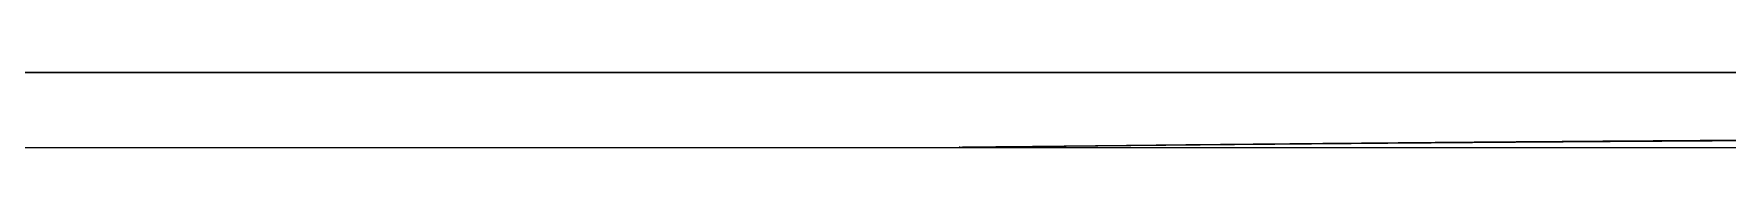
# Model space of a CAD drawing. Header units: millimetres. Extents: x 89860 to 502050, y -351975 to 882300.
# Drawn here: x 362976.829 to 362977.955, y -276699.019 to -276698.969 of the extents above; entities that cross this region are included whole.
import ezdxf

# ---------------------------------------------------------------- set-up
doc = ezdxf.new("R2010")
doc.units = ezdxf.units.MM
doc.header["$LTSCALE"] = 150
doc.layers.add('-----20 General Symbol', color=3, linetype='Continuous')
doc.layers.add('-----29 Cable Schedule', color=1, linetype='Continuous')

# ---------------------------------------------------------------- blocks, each defined once
blk = doc.blocks.new('A$C93139d4c')
at = {"layer": '-----20 General Symbol'}
blk.add_line((-31224.4641, -18798.0376), (-30930.2374, -18798.0376), dxfattribs=at)
for points, knots in [([(-30946.5969, -18797.9381), (-30945.8466, -18797.9381), (-30945.0962, -18797.9381), (-30943.5956, -18797.9381), (-30942.8453, -18797.9381), (-30940.5943, -18797.9381), (-30939.0936, -18797.9381), (-30937.593, -18797.9381)], [0, 0, 0, 0, 0.25, 0.25, 0.5, 0.5, 1, 1, 1, 1]), ([(-30937.593, -18797.9381), (-30938.3433, -18797.9381), (-30939.0936, -18797.9381), (-30940.5943, -18797.9381), (-30941.3446, -18797.9381), (-30943.5956, -18797.9381), (-30945.0962, -18797.9381), (-30946.5969, -18797.9381)], [0, 0, 0, 0, 0.25, 0.25, 0.5, 0.5, 1, 1, 1, 1]), ([(-30945.1112, -18798.0375), (-30945.1112, -18798.0375), (-30945.1111, -18798.0375), (-30945.1109, -18798.0375), (-30945.1109, -18798.0375), (-30945.1107, -18798.0375), (-30945.1106, -18798.0375), (-30945.1105, -18798.0375)], [0, 0, 0, 0, 0.25, 0.25, 0.625, 0.625, 1, 1, 1, 1]), ([(-30945.1105, -18798.0376), (-30945.1106, -18798.0376), (-30945.1107, -18798.0376), (-30945.1109, -18798.0376), (-30945.111, -18798.0376), (-30945.1111, -18798.0376), (-30945.1112, -18798.0376), (-30945.1112, -18798.0376)], [0, 0, 0, 0, 0.5, 0.5, 0.75, 0.75, 1, 1, 1, 1]), ([(-30945.1105, -18798.0375), (-30945.1104, -18798.0375), (-30945.1103, -18798.0375), (-30945.1101, -18798.0375), (-30945.1099, -18798.0375), (-30945.1096, -18798.0375), (-30945.1095, -18798.0375), (-30945.1094, -18798.0375)], [0, 0, 0, 0, 0.25, 0.25, 0.625, 0.625, 1, 1, 1, 1]), ([(-30945.1094, -18798.0376), (-30945.1095, -18798.0376), (-30945.1097, -18798.0376), (-30945.11, -18798.0376), (-30945.1101, -18798.0376), (-30945.1103, -18798.0376), (-30945.1104, -18798.0376), (-30945.1105, -18798.0376)], [0, 0, 0, 0, 0.5, 0.5, 0.75, 0.75, 1, 1, 1, 1]), ([(-30945.1094, -18798.0375), (-30945.1092, -18798.0375), (-30945.1091, -18798.0375), (-30945.1088, -18798.0375), (-30945.1086, -18798.0375), (-30945.1082, -18798.0375), (-30945.1081, -18798.0375), (-30945.1079, -18798.0375)], [0, 0, 0, 0, 0.25, 0.25, 0.625, 0.625, 1, 1, 1, 1]), ([(-30945.1079, -18798.0376), (-30945.1081, -18798.0376), (-30945.1084, -18798.0376), (-30945.1087, -18798.0376), (-30945.1089, -18798.0376), (-30945.1091, -18798.0376), (-30945.1092, -18798.0376), (-30945.1094, -18798.0376)], [0, 0, 0, 0, 0.5, 0.5, 0.75, 0.75, 1, 1, 1, 1]), ([(-30945.1079, -18798.0375), (-30945.1077, -18798.0375), (-30945.1076, -18798.0375), (-30945.1072, -18798.0375), (-30945.107, -18798.0375), (-30945.1065, -18798.0375), (-30945.1063, -18798.0375), (-30945.1061, -18798.0375)], [0, 0, 0, 0, 0.25, 0.25, 0.625, 0.625, 1, 1, 1, 1]), ([(-30945.1061, -18798.0375), (-30945.1064, -18798.0375), (-30945.1067, -18798.0375), (-30945.1071, -18798.0375), (-30945.1073, -18798.0376), (-30945.1076, -18798.0376), (-30945.1077, -18798.0376), (-30945.1079, -18798.0376)], [0, 0, 0, 0, 0.5, 0.5, 0.75, 0.75, 1, 1, 1, 1]), ([(-30945.1061, -18798.0375), (-30945.1059, -18798.0375), (-30945.1057, -18798.0374), (-30945.1052, -18798.0374), (-30945.105, -18798.0374), (-30945.1044, -18798.0374), (-30945.1041, -18798.0374), (-30945.1039, -18798.0374)], [0, 0, 0, 0, 0.25, 0.25, 0.625, 0.625, 1, 1, 1, 1]), ([(-30945.1039, -18798.0375), (-30945.1042, -18798.0375), (-30945.1046, -18798.0375), (-30945.1051, -18798.0375), (-30945.1053, -18798.0375), (-30945.1057, -18798.0375), (-30945.1059, -18798.0375), (-30945.1061, -18798.0375)], [0, 0, 0, 0, 0.5, 0.5, 0.75, 0.75, 1, 1, 1, 1]), ([(-30945.1039, -18798.0374), (-30945.1037, -18798.0374), (-30945.1034, -18798.0374), (-30945.1029, -18798.0374), (-30945.1026, -18798.0374), (-30945.102, -18798.0374), (-30945.1016, -18798.0374), (-30945.1013, -18798.0374)], [0, 0, 0, 0, 0.25, 0.25, 0.625, 0.625, 1, 1, 1, 1]), ([(-30945.1013, -18798.0375), (-30945.1017, -18798.0375), (-30945.1022, -18798.0375), (-30945.1028, -18798.0375), (-30945.103, -18798.0375), (-30945.1034, -18798.0375), (-30945.1037, -18798.0375), (-30945.1039, -18798.0375)], [0, 0, 0, 0, 0.5, 0.5, 0.75, 0.75, 1, 1, 1, 1]), ([(-30945.1013, -18798.0374), (-30945.1011, -18798.0374), (-30945.1008, -18798.0374), (-30945.1002, -18798.0374), (-30945.0999, -18798.0374), (-30945.0992, -18798.0374), (-30945.0988, -18798.0373), (-30945.0984, -18798.0373)], [0, 0, 0, 0, 0.25, 0.25, 0.625, 0.625, 1, 1, 1, 1]), ([(-30945.0984, -18798.0375), (-30945.0989, -18798.0375), (-30945.0994, -18798.0375), (-30945.1001, -18798.0375), (-30945.1004, -18798.0375), (-30945.1008, -18798.0375), (-30945.1011, -18798.0375), (-30945.1013, -18798.0375)], [0, 0, 0, 0, 0.5, 0.5, 0.75, 0.75, 1, 1, 1, 1]), ([(-30945.0984, -18798.0373), (-30945.0982, -18798.0373), (-30945.0979, -18798.0373), (-30945.0972, -18798.0373), (-30945.0968, -18798.0373), (-30945.096, -18798.0373), (-30945.0956, -18798.0373), (-30945.0951, -18798.0373)], [0, 0, 0, 0, 0.25, 0.25, 0.625, 0.625, 1, 1, 1, 1]), ([(-30945.0951, -18798.0374), (-30945.0957, -18798.0375), (-30945.0962, -18798.0375), (-30945.0971, -18798.0375), (-30945.0973, -18798.0375), (-30945.0979, -18798.0375), (-30945.0982, -18798.0375), (-30945.0984, -18798.0375)], [0, 0, 0, 0, 0.5, 0.5, 0.75, 0.75, 1, 1, 1, 1]), ([(-30945.0951, -18798.0373), (-30945.0949, -18798.0373), (-30945.0946, -18798.0373), (-30945.0938, -18798.0373), (-30945.0934, -18798.0373), (-30945.0925, -18798.0373), (-30945.092, -18798.0373), (-30945.0916, -18798.0372)], [0, 0, 0, 0, 0.25, 0.25, 0.625, 0.625, 1, 1, 1, 1]), ([(-30945.0916, -18798.0374), (-30945.0922, -18798.0374), (-30945.0928, -18798.0374), (-30945.0937, -18798.0374), (-30945.094, -18798.0374), (-30945.0946, -18798.0374), (-30945.0949, -18798.0374), (-30945.0951, -18798.0374)], [0, 0, 0, 0, 0.5, 0.5, 0.75, 0.75, 1, 1, 1, 1]), ([(-30945.0916, -18798.0372), (-30945.0913, -18798.0372), (-30945.0909, -18798.0372), (-30945.0901, -18798.0372), (-30945.0896, -18798.0372), (-30945.0886, -18798.0372), (-30945.0881, -18798.0372), (-30945.0876, -18798.0372)], [0, 0, 0, 0, 0.25, 0.25, 0.625, 0.625, 1, 1, 1, 1]), ([(-30945.0876, -18798.0374), (-30945.0883, -18798.0374), (-30945.0889, -18798.0374), (-30945.0899, -18798.0374), (-30945.0903, -18798.0374), (-30945.0909, -18798.0374), (-30945.0913, -18798.0374), (-30945.0916, -18798.0374)], [0, 0, 0, 0, 0.5, 0.5, 0.75, 0.75, 1, 1, 1, 1]), ([(-30945.0876, -18798.0372), (-30945.0873, -18798.0372), (-30945.0869, -18798.0372), (-30945.086, -18798.0372), (-30945.0855, -18798.0372), (-30945.0844, -18798.0372), (-30945.0839, -18798.0371), (-30945.0833, -18798.0371)], [0, 0, 0, 0, 0.25, 0.25, 0.625, 0.625, 1, 1, 1, 1]), ([(-30945.0833, -18798.0373), (-30945.084, -18798.0373), (-30945.0848, -18798.0373), (-30945.0858, -18798.0374), (-30945.0862, -18798.0374), (-30945.0869, -18798.0374), (-30945.0873, -18798.0374), (-30945.0876, -18798.0374)], [0, 0, 0, 0, 0.5, 0.5, 0.75, 0.75, 1, 1, 1, 1]), ([(-30945.0833, -18798.0371), (-30945.0829, -18798.0371), (-30945.0825, -18798.0371), (-30945.0816, -18798.0371), (-30945.081, -18798.0371), (-30945.0798, -18798.0371), (-30945.0793, -18798.0371), (-30945.0787, -18798.0371)], [0, 0, 0, 0, 0.25, 0.25, 0.625, 0.625, 1, 1, 1, 1]), ([(-30945.0787, -18798.0373), (-30945.0795, -18798.0373), (-30945.0802, -18798.0373), (-30945.0814, -18798.0373), (-30945.0818, -18798.0373), (-30945.0825, -18798.0373), (-30945.0829, -18798.0373), (-30945.0833, -18798.0373)], [0, 0, 0, 0, 0.5, 0.5, 0.75, 0.75, 1, 1, 1, 1]), ([(-30945.0787, -18798.0371), (-30945.0783, -18798.0371), (-30945.0779, -18798.0371), (-30945.0768, -18798.0371), (-30945.0762, -18798.037), (-30945.0749, -18798.037), (-30945.0743, -18798.037), (-30945.0737, -18798.037)], [0, 0, 0, 0, 0.25, 0.25, 0.625, 0.625, 1, 1, 1, 1]), ([(-30945.0737, -18798.0372), (-30945.0745, -18798.0372), (-30945.0754, -18798.0373), (-30945.0766, -18798.0373), (-30945.077, -18798.0373), (-30945.0779, -18798.0373), (-30945.0783, -18798.0373), (-30945.0787, -18798.0373)], [0, 0, 0, 0, 0.5, 0.5, 0.75, 0.75, 1, 1, 1, 1]), ([(-30945.0737, -18798.037), (-30945.0733, -18798.037), (-30945.0728, -18798.037), (-30945.0717, -18798.037), (-30945.071, -18798.037), (-30945.0697, -18798.037), (-30945.0691, -18798.037), (-30945.0684, -18798.0369)], [0, 0, 0, 0, 0.25, 0.25, 0.625, 0.625, 1, 1, 1, 1]), ([(-30945.0684, -18798.0372), (-30945.0693, -18798.0372), (-30945.0702, -18798.0372), (-30945.0715, -18798.0372), (-30945.0719, -18798.0372), (-30945.0728, -18798.0372), (-30945.0733, -18798.0372), (-30945.0737, -18798.0372)], [0, 0, 0, 0, 0.5, 0.5, 0.75, 0.75, 1, 1, 1, 1]), ([(-30945.0684, -18798.0369), (-30945.0679, -18798.0369), (-30945.0674, -18798.0369), (-30945.0663, -18798.0369), (-30945.0656, -18798.0369), (-30945.0641, -18798.0369), (-30945.0634, -18798.0369), (-30945.0627, -18798.0369)], [0, 0, 0, 0, 0.25, 0.25, 0.625, 0.625, 1, 1, 1, 1]), ([(-30945.0627, -18798.0371), (-30945.0637, -18798.0371), (-30945.0646, -18798.0372), (-30945.066, -18798.0372), (-30945.0665, -18798.0372), (-30945.0674, -18798.0372), (-30945.0679, -18798.0372), (-30945.0684, -18798.0372)], [0, 0, 0, 0, 0.5, 0.5, 0.75, 0.75, 1, 1, 1, 1]), ([(-30945.0627, -18798.0369), (-30945.0622, -18798.0369), (-30945.0617, -18798.0369), (-30945.0605, -18798.0368), (-30945.0597, -18798.0368), (-30945.0582, -18798.0368), (-30945.0575, -18798.0368), (-30945.0567, -18798.0368)], [0, 0, 0, 0, 0.25, 0.25, 0.625, 0.625, 1, 1, 1, 1]), ([(-30945.0567, -18798.0371), (-30945.0577, -18798.0371), (-30945.0587, -18798.0371), (-30945.0602, -18798.0371), (-30945.0607, -18798.0371), (-30945.0617, -18798.0371), (-30945.0622, -18798.0371), (-30945.0627, -18798.0371)], [0, 0, 0, 0, 0.5, 0.5, 0.75, 0.75, 1, 1, 1, 1]), ([(-30945.0567, -18798.0368), (-30945.0562, -18798.0368), (-30945.0557, -18798.0368), (-30945.0544, -18798.0368), (-30945.0536, -18798.0368), (-30945.052, -18798.0367), (-30945.0512, -18798.0367), (-30945.0504, -18798.0367)], [0, 0, 0, 0, 0.25, 0.25, 0.625, 0.625, 1, 1, 1, 1]), ([(-30945.0504, -18798.037), (-30945.0514, -18798.037), (-30945.0525, -18798.037), (-30945.0541, -18798.037), (-30945.0546, -18798.0371), (-30945.0557, -18798.0371), (-30945.0562, -18798.0371), (-30945.0567, -18798.0371)], [0, 0, 0, 0, 0.5, 0.5, 0.75, 0.75, 1, 1, 1, 1]), ([(-30945.0504, -18798.0367), (-30945.0498, -18798.0367), (-30945.0493, -18798.0367), (-30945.0479, -18798.0367), (-30945.0471, -18798.0367), (-30945.0454, -18798.0367), (-30945.0446, -18798.0367), (-30945.0437, -18798.0366)], [0, 0, 0, 0, 0.25, 0.25, 0.625, 0.625, 1, 1, 1, 1]), ([(-30945.0437, -18798.0369), (-30945.0448, -18798.037), (-30945.0459, -18798.037), (-30945.0476, -18798.037), (-30945.0482, -18798.037), (-30945.0493, -18798.037), (-30945.0498, -18798.037), (-30945.0504, -18798.037)], [0, 0, 0, 0, 0.5, 0.5, 0.75, 0.75, 1, 1, 1, 1]), ([(-30945.0437, -18798.0366), (-30945.0431, -18798.0366), (-30945.0426, -18798.0366), (-30945.0411, -18798.0366), (-30945.0402, -18798.0366), (-30945.0385, -18798.0366), (-30945.0376, -18798.0366), (-30945.0368, -18798.0366)], [0, 0, 0, 0, 0.25, 0.25, 0.625, 0.625, 1, 1, 1, 1]), ([(-30945.0368, -18798.0369), (-30945.0379, -18798.0369), (-30945.0391, -18798.0369), (-30945.0408, -18798.0369), (-30945.0414, -18798.0369), (-30945.0426, -18798.0369), (-30945.0431, -18798.0369), (-30945.0437, -18798.0369)], [0, 0, 0, 0, 0.5, 0.5, 0.75, 0.75, 1, 1, 1, 1]), ([(-30945.0368, -18798.0366), (-30945.0361, -18798.0365), (-30945.0355, -18798.0365), (-30945.034, -18798.0365), (-30945.0331, -18798.0365), (-30945.0312, -18798.0365), (-30945.0303, -18798.0365), (-30945.0294, -18798.0365)], [0, 0, 0, 0, 0.25, 0.25, 0.625, 0.625, 1, 1, 1, 1]), ([(-30945.0294, -18798.0368), (-30945.0306, -18798.0368), (-30945.0319, -18798.0368), (-30945.0337, -18798.0368), (-30945.0343, -18798.0368), (-30945.0355, -18798.0369), (-30945.0361, -18798.0369), (-30945.0368, -18798.0369)], [0, 0, 0, 0, 0.5, 0.5, 0.75, 0.75, 1, 1, 1, 1]), ([(-30945.0294, -18798.0365), (-30945.0288, -18798.0365), (-30945.0281, -18798.0365), (-30945.0265, -18798.0364), (-30945.0256, -18798.0364), (-30945.0237, -18798.0364), (-30945.0227, -18798.0364), (-30945.0218, -18798.0364)], [0, 0, 0, 0, 0.25, 0.25, 0.625, 0.625, 1, 1, 1, 1]), ([(-30945.0218, -18798.0367), (-30945.023, -18798.0367), (-30945.0243, -18798.0367), (-30945.0262, -18798.0368), (-30945.0269, -18798.0368), (-30945.0281, -18798.0368), (-30945.0288, -18798.0368), (-30945.0294, -18798.0368)], [0, 0, 0, 0, 0.5, 0.5, 0.75, 0.75, 1, 1, 1, 1]), ([(-30945.0218, -18798.0364), (-30945.0211, -18798.0364), (-30945.0204, -18798.0364), (-30945.0188, -18798.0363), (-30945.0178, -18798.0363), (-30945.0158, -18798.0363), (-30945.0148, -18798.0363), (-30945.0138, -18798.0363)], [0, 0, 0, 0, 0.25, 0.25, 0.625, 0.625, 1, 1, 1, 1]), ([(-30945.0138, -18798.0366), (-30945.0152, -18798.0367), (-30945.0165, -18798.0367), (-30945.0185, -18798.0367), (-30945.0191, -18798.0367), (-30945.0204, -18798.0367), (-30945.0211, -18798.0367), (-30945.0218, -18798.0367)], [0, 0, 0, 0, 0.5, 0.5, 0.75, 0.75, 1, 1, 1, 1]), ([(-30945.0138, -18798.0363), (-30945.0132, -18798.0363), (-30945.0125, -18798.0363), (-30945.0107, -18798.0362), (-30945.0097, -18798.0362), (-30945.0076, -18798.0362), (-30945.0066, -18798.0362), (-30945.0056, -18798.0362)], [0, 0, 0, 0, 0.25, 0.25, 0.625, 0.625, 1, 1, 1, 1]), ([(-30945.0056, -18798.0366), (-30945.007, -18798.0366), (-30945.0083, -18798.0366), (-30945.0104, -18798.0366), (-30945.0111, -18798.0366), (-30945.0125, -18798.0366), (-30945.0132, -18798.0366), (-30945.0138, -18798.0366)], [0, 0, 0, 0, 0.5, 0.5, 0.75, 0.75, 1, 1, 1, 1]), ([(-30945.0056, -18798.0362), (-30945.0049, -18798.0362), (-30945.0041, -18798.0362), (-30945.0024, -18798.0361), (-30945.0013, -18798.0361), (-30944.9991, -18798.0361), (-30944.9981, -18798.0361), (-30944.997, -18798.0361)], [0, 0, 0, 0, 0.25, 0.25, 0.625, 0.625, 1, 1, 1, 1]), ([(-30944.997, -18798.0365), (-30944.9984, -18798.0365), (-30944.9998, -18798.0365), (-30945.002, -18798.0365), (-30945.0027, -18798.0365), (-30945.0041, -18798.0365), (-30945.0049, -18798.0366), (-30945.0056, -18798.0366)], [0, 0, 0, 0, 0.5, 0.5, 0.75, 0.75, 1, 1, 1, 1]), ([(-30944.997, -18798.0361), (-30944.9962, -18798.0361), (-30944.9955, -18798.0361), (-30944.9936, -18798.036), (-30944.9925, -18798.036), (-30944.9903, -18798.036), (-30944.9892, -18798.036), (-30944.988, -18798.036)], [0, 0, 0, 0, 0.25, 0.25, 0.625, 0.625, 1, 1, 1, 1]), ([(-30944.988, -18798.0364), (-30944.9895, -18798.0364), (-30944.991, -18798.0364), (-30944.9933, -18798.0364), (-30944.994, -18798.0364), (-30944.9955, -18798.0365), (-30944.9962, -18798.0365), (-30944.997, -18798.0365)], [0, 0, 0, 0, 0.5, 0.5, 0.75, 0.75, 1, 1, 1, 1]), ([(-30944.988, -18798.036), (-30944.9873, -18798.036), (-30944.9865, -18798.036), (-30944.9846, -18798.0359), (-30944.9834, -18798.0359), (-30944.9811, -18798.0359), (-30944.98, -18798.0359), (-30944.9788, -18798.0359)], [0, 0, 0, 0, 0.25, 0.25, 0.625, 0.625, 1, 1, 1, 1]), ([(-30944.9788, -18798.0363), (-30944.9804, -18798.0363), (-30944.9819, -18798.0363), (-30944.9842, -18798.0363), (-30944.985, -18798.0364), (-30944.9865, -18798.0364), (-30944.9873, -18798.0364), (-30944.988, -18798.0364)], [0, 0, 0, 0, 0.5, 0.5, 0.75, 0.75, 1, 1, 1, 1]), ([(-30944.9788, -18798.0359), (-30944.978, -18798.0359), (-30944.9772, -18798.0359), (-30944.9753, -18798.0358), (-30944.9741, -18798.0358), (-30944.9717, -18798.0358), (-30944.9705, -18798.0358), (-30944.9693, -18798.0358)], [0, 0, 0, 0, 0.25, 0.25, 0.625, 0.625, 1, 1, 1, 1]), ([(-30944.9693, -18798.0362), (-30944.9709, -18798.0362), (-30944.9725, -18798.0362), (-30944.9749, -18798.0363), (-30944.9756, -18798.0363), (-30944.9772, -18798.0363), (-30944.978, -18798.0363), (-30944.9788, -18798.0363)], [0, 0, 0, 0, 0.5, 0.5, 0.75, 0.75, 1, 1, 1, 1]), ([(-30944.9693, -18798.0358), (-30944.9685, -18798.0358), (-30944.9677, -18798.0357), (-30944.9656, -18798.0357), (-30944.9644, -18798.0357), (-30944.9619, -18798.0357), (-30944.9607, -18798.0357), (-30944.9595, -18798.0356)], [0, 0, 0, 0, 0.25, 0.25, 0.625, 0.625, 1, 1, 1, 1]), ([(-30944.9595, -18798.0361), (-30944.9611, -18798.0361), (-30944.9627, -18798.0361), (-30944.9652, -18798.0362), (-30944.966, -18798.0362), (-30944.9677, -18798.0362), (-30944.9685, -18798.0362), (-30944.9693, -18798.0362)], [0, 0, 0, 0, 0.5, 0.5, 0.75, 0.75, 1, 1, 1, 1]), ([(-30944.9595, -18798.0356), (-30944.9586, -18798.0356), (-30944.9578, -18798.0356), (-30944.9557, -18798.0356), (-30944.9544, -18798.0356), (-30944.9519, -18798.0356), (-30944.9506, -18798.0355), (-30944.9493, -18798.0355)], [0, 0, 0, 0, 0.25, 0.25, 0.625, 0.625, 1, 1, 1, 1]), ([(-30944.9493, -18798.036), (-30944.951, -18798.036), (-30944.9527, -18798.036), (-30944.9552, -18798.0361), (-30944.9561, -18798.0361), (-30944.9578, -18798.0361), (-30944.9586, -18798.0361), (-30944.9595, -18798.0361)], [0, 0, 0, 0, 0.5, 0.5, 0.75, 0.75, 1, 1, 1, 1]), ([(-30944.9493, -18798.0355), (-30944.9485, -18798.0355), (-30944.9476, -18798.0355), (-30944.9454, -18798.0355), (-30944.9441, -18798.0355), (-30944.9415, -18798.0354), (-30944.9402, -18798.0354), (-30944.9389, -18798.0354)], [0, 0, 0, 0, 0.25, 0.25, 0.625, 0.625, 1, 1, 1, 1]), ([(-30944.9389, -18798.0359), (-30944.9406, -18798.0359), (-30944.9424, -18798.0359), (-30944.945, -18798.036), (-30944.9458, -18798.036), (-30944.9476, -18798.036), (-30944.9485, -18798.036), (-30944.9493, -18798.036)], [0, 0, 0, 0, 0.5, 0.5, 0.75, 0.75, 1, 1, 1, 1]), ([(-30944.9389, -18798.0354), (-30944.938, -18798.0354), (-30944.9371, -18798.0354), (-30944.9348, -18798.0354), (-30944.9335, -18798.0354), (-30944.9308, -18798.0353), (-30944.9295, -18798.0353), (-30944.9281, -18798.0353)], [0, 0, 0, 0, 0.25, 0.25, 0.625, 0.625, 1, 1, 1, 1]), ([(-30944.9281, -18798.0358), (-30944.9299, -18798.0358), (-30944.9317, -18798.0358), (-30944.9344, -18798.0358), (-30944.9353, -18798.0359), (-30944.9371, -18798.0359), (-30944.938, -18798.0359), (-30944.9389, -18798.0359)], [0, 0, 0, 0, 0.5, 0.5, 0.75, 0.75, 1, 1, 1, 1]), ([(-30944.9281, -18798.0353), (-30944.9272, -18798.0353), (-30944.9263, -18798.0353), (-30944.924, -18798.0353), (-30944.9226, -18798.0352), (-30944.9198, -18798.0352), (-30944.9185, -18798.0352), (-30944.9171, -18798.0352)], [0, 0, 0, 0, 0.25, 0.25, 0.625, 0.625, 1, 1, 1, 1]), ([(-30944.9171, -18798.0357), (-30944.9189, -18798.0357), (-30944.9208, -18798.0357), (-30944.9235, -18798.0357), (-30944.9244, -18798.0357), (-30944.9263, -18798.0358), (-30944.9272, -18798.0358), (-30944.9281, -18798.0358)], [0, 0, 0, 0, 0.5, 0.5, 0.75, 0.75, 1, 1, 1, 1]), ([(-30944.9171, -18798.0352), (-30944.9161, -18798.0352), (-30944.9152, -18798.0352), (-30944.9128, -18798.0351), (-30944.9114, -18798.0351), (-30944.9086, -18798.0351), (-30944.9071, -18798.0351), (-30944.9057, -18798.0351)], [0, 0, 0, 0, 0.25, 0.25, 0.625, 0.625, 1, 1, 1, 1]), ([(-30944.9057, -18798.0356), (-30944.9076, -18798.0356), (-30944.9095, -18798.0356), (-30944.9123, -18798.0356), (-30944.9133, -18798.0356), (-30944.9152, -18798.0357), (-30944.9161, -18798.0357), (-30944.9171, -18798.0357)], [0, 0, 0, 0, 0.5, 0.5, 0.75, 0.75, 1, 1, 1, 1]), ([(-30944.9057, -18798.0351), (-30944.9047, -18798.035), (-30944.9038, -18798.035), (-30944.9013, -18798.035), (-30944.8999, -18798.035), (-30944.897, -18798.035), (-30944.8955, -18798.0349), (-30944.8941, -18798.0349)], [0, 0, 0, 0, 0.25, 0.25, 0.625, 0.625, 1, 1, 1, 1]), ([(-30944.8941, -18798.0355), (-30944.896, -18798.0355), (-30944.8979, -18798.0355), (-30944.9009, -18798.0355), (-30944.9018, -18798.0355), (-30944.9038, -18798.0355), (-30944.9047, -18798.0356), (-30944.9057, -18798.0356)], [0, 0, 0, 0, 0.5, 0.5, 0.75, 0.75, 1, 1, 1, 1]), ([(-30944.8941, -18798.0349), (-30944.8931, -18798.0349), (-30944.8921, -18798.0349), (-30944.8896, -18798.0349), (-30944.8881, -18798.0349), (-30944.8851, -18798.0348), (-30944.8836, -18798.0348), (-30944.8821, -18798.0348)], [0, 0, 0, 0, 0.25, 0.25, 0.625, 0.625, 1, 1, 1, 1]), ([(-30944.8821, -18798.0353), (-30944.8841, -18798.0354), (-30944.8861, -18798.0354), (-30944.8891, -18798.0354), (-30944.8901, -18798.0354), (-30944.8921, -18798.0354), (-30944.8931, -18798.0354), (-30944.8941, -18798.0355)], [0, 0, 0, 0, 0.5, 0.5, 0.75, 0.75, 1, 1, 1, 1]), ([(-30944.8821, -18798.0348), (-30944.8811, -18798.0348), (-30944.8801, -18798.0348), (-30944.8775, -18798.0347), (-30944.876, -18798.0347), (-30944.873, -18798.0347), (-30944.8714, -18798.0347), (-30944.8699, -18798.0347)], [0, 0, 0, 0, 0.25, 0.25, 0.625, 0.625, 1, 1, 1, 1]), ([(-30944.8699, -18798.0352), (-30944.8719, -18798.0352), (-30944.874, -18798.0353), (-30944.877, -18798.0353), (-30944.878, -18798.0353), (-30944.8801, -18798.0353), (-30944.8811, -18798.0353), (-30944.8821, -18798.0353)], [0, 0, 0, 0, 0.5, 0.5, 0.75, 0.75, 1, 1, 1, 1]), ([(-30944.8699, -18798.0347), (-30944.8689, -18798.0347), (-30944.8678, -18798.0346), (-30944.8652, -18798.0346), (-30944.8636, -18798.0346), (-30944.8605, -18798.0346), (-30944.859, -18798.0345), (-30944.8574, -18798.0345)], [0, 0, 0, 0, 0.25, 0.25, 0.625, 0.625, 1, 1, 1, 1]), ([(-30944.8574, -18798.0351), (-30944.8595, -18798.0351), (-30944.8616, -18798.0351), (-30944.8647, -18798.0352), (-30944.8657, -18798.0352), (-30944.8678, -18798.0352), (-30944.8689, -18798.0352), (-30944.8699, -18798.0352)], [0, 0, 0, 0, 0.5, 0.5, 0.75, 0.75, 1, 1, 1, 1]), ([(-30944.8574, -18798.0345), (-30944.8563, -18798.0345), (-30944.8553, -18798.0345), (-30944.8526, -18798.0345), (-30944.851, -18798.0345), (-30944.8478, -18798.0344), (-30944.8462, -18798.0344), (-30944.8446, -18798.0344)], [0, 0, 0, 0, 0.25, 0.25, 0.625, 0.625, 1, 1, 1, 1]), ([(-30944.8446, -18798.035), (-30944.8467, -18798.035), (-30944.8489, -18798.035), (-30944.8521, -18798.035), (-30944.8531, -18798.0351), (-30944.8553, -18798.0351), (-30944.8563, -18798.0351), (-30944.8574, -18798.0351)], [0, 0, 0, 0, 0.5, 0.5, 0.75, 0.75, 1, 1, 1, 1]), ([(-30944.8446, -18798.0344), (-30944.8435, -18798.0344), (-30944.8424, -18798.0344), (-30944.8397, -18798.0343), (-30944.8381, -18798.0343), (-30944.8348, -18798.0343), (-30944.8332, -18798.0343), (-30944.8315, -18798.0343)], [0, 0, 0, 0, 0.25, 0.25, 0.625, 0.625, 1, 1, 1, 1]), ([(-30944.8315, -18798.0348), (-30944.8337, -18798.0349), (-30944.8359, -18798.0349), (-30944.8392, -18798.0349), (-30944.8402, -18798.0349), (-30944.8424, -18798.035), (-30944.8435, -18798.035), (-30944.8446, -18798.035)], [0, 0, 0, 0, 0.5, 0.5, 0.75, 0.75, 1, 1, 1, 1]), ([(-30944.8315, -18798.0343), (-30944.8304, -18798.0342), (-30944.8293, -18798.0342), (-30944.8265, -18798.0342), (-30944.8248, -18798.0342), (-30944.8215, -18798.0341), (-30944.8198, -18798.0341), (-30944.8181, -18798.0341)], [0, 0, 0, 0, 0.25, 0.25, 0.625, 0.625, 1, 1, 1, 1]), ([(-30944.8181, -18798.0347), (-30944.8204, -18798.0347), (-30944.8226, -18798.0348), (-30944.8259, -18798.0348), (-30944.8271, -18798.0348), (-30944.8293, -18798.0348), (-30944.8304, -18798.0348), (-30944.8315, -18798.0348)], [0, 0, 0, 0, 0.5, 0.5, 0.75, 0.75, 1, 1, 1, 1]), ([(-30944.8181, -18798.0341), (-30944.817, -18798.0341), (-30944.8159, -18798.0341), (-30944.813, -18798.0341), (-30944.8113, -18798.034), (-30944.8079, -18798.034), (-30944.8062, -18798.034), (-30944.8045, -18798.034)], [0, 0, 0, 0, 0.25, 0.25, 0.625, 0.625, 1, 1, 1, 1]), ([(-30944.8045, -18798.0346), (-30944.8068, -18798.0346), (-30944.809, -18798.0346), (-30944.8124, -18798.0347), (-30944.8136, -18798.0347), (-30944.8159, -18798.0347), (-30944.817, -18798.0347), (-30944.8181, -18798.0347)], [0, 0, 0, 0, 0.5, 0.5, 0.75, 0.75, 1, 1, 1, 1]), ([(-30944.8045, -18798.034), (-30944.8033, -18798.034), (-30944.8022, -18798.0339), (-30944.7993, -18798.0339), (-30944.7975, -18798.0339), (-30944.794, -18798.0339), (-30944.7923, -18798.0338), (-30944.7906, -18798.0338)], [0, 0, 0, 0, 0.25, 0.25, 0.625, 0.625, 1, 1, 1, 1]), ([(-30944.7906, -18798.0345), (-30944.7929, -18798.0345), (-30944.7952, -18798.0345), (-30944.7987, -18798.0345), (-30944.7998, -18798.0346), (-30944.8022, -18798.0346), (-30944.8033, -18798.0346), (-30944.8045, -18798.0346)], [0, 0, 0, 0, 0.5, 0.5, 0.75, 0.75, 1, 1, 1, 1]), ([(-30944.7906, -18798.0338), (-30944.7894, -18798.0338), (-30944.7882, -18798.0338), (-30944.7852, -18798.0338), (-30944.7835, -18798.0338), (-30944.7799, -18798.0337), (-30944.7781, -18798.0337), (-30944.7764, -18798.0337)], [0, 0, 0, 0, 0.25, 0.25, 0.625, 0.625, 1, 1, 1, 1]), ([(-30944.7764, -18798.0343), (-30944.7787, -18798.0344), (-30944.7811, -18798.0344), (-30944.7846, -18798.0344), (-30944.7858, -18798.0344), (-30944.7882, -18798.0344), (-30944.7894, -18798.0345), (-30944.7906, -18798.0345)], [0, 0, 0, 0, 0.5, 0.5, 0.75, 0.75, 1, 1, 1, 1]), ([(-30944.7764, -18798.0337), (-30944.7752, -18798.0337), (-30944.774, -18798.0337), (-30944.7709, -18798.0336), (-30944.7691, -18798.0336), (-30944.7655, -18798.0336), (-30944.7637, -18798.0336), (-30944.7619, -18798.0335)], [0, 0, 0, 0, 0.25, 0.25, 0.625, 0.625, 1, 1, 1, 1]), ([(-30944.7619, -18798.0342), (-30944.7643, -18798.0342), (-30944.7667, -18798.0342), (-30944.7703, -18798.0343), (-30944.7715, -18798.0343), (-30944.774, -18798.0343), (-30944.7752, -18798.0343), (-30944.7764, -18798.0343)], [0, 0, 0, 0, 0.5, 0.5, 0.75, 0.75, 1, 1, 1, 1]), ([(-30944.7619, -18798.0335), (-30944.7607, -18798.0335), (-30944.7594, -18798.0335), (-30944.7564, -18798.0335), (-30944.7545, -18798.0335), (-30944.7508, -18798.0334), (-30944.749, -18798.0334), (-30944.7472, -18798.0334)], [0, 0, 0, 0, 0.25, 0.25, 0.625, 0.625, 1, 1, 1, 1]), ([(-30944.7472, -18798.0341), (-30944.7496, -18798.0341), (-30944.7521, -18798.0341), (-30944.7558, -18798.0341), (-30944.757, -18798.0342), (-30944.7594, -18798.0342), (-30944.7607, -18798.0342), (-30944.7619, -18798.0342)], [0, 0, 0, 0, 0.5, 0.5, 0.75, 0.75, 1, 1, 1, 1]), ([(-30944.7472, -18798.0334), (-30944.7459, -18798.0334), (-30944.7447, -18798.0334), (-30944.7415, -18798.0333), (-30944.7397, -18798.0333), (-30944.7359, -18798.0333), (-30944.734, -18798.0333), (-30944.7322, -18798.0332)], [0, 0, 0, 0, 0.25, 0.25, 0.625, 0.625, 1, 1, 1, 1]), ([(-30944.7322, -18798.0339), (-30944.7347, -18798.0339), (-30944.7372, -18798.034), (-30944.7409, -18798.034), (-30944.7422, -18798.034), (-30944.7447, -18798.034), (-30944.7459, -18798.0341), (-30944.7472, -18798.0341)], [0, 0, 0, 0, 0.5, 0.5, 0.75, 0.75, 1, 1, 1, 1]), ([(-30944.7322, -18798.0332), (-30944.7309, -18798.0332), (-30944.7296, -18798.0332), (-30944.7264, -18798.0332), (-30944.7245, -18798.0332), (-30944.7207, -18798.0331), (-30944.7188, -18798.0331), (-30944.7169, -18798.0331)], [0, 0, 0, 0, 0.25, 0.25, 0.625, 0.625, 1, 1, 1, 1]), ([(-30944.7169, -18798.0338), (-30944.7194, -18798.0338), (-30944.722, -18798.0338), (-30944.7258, -18798.0339), (-30944.7271, -18798.0339), (-30944.7296, -18798.0339), (-30944.7309, -18798.0339), (-30944.7322, -18798.0339)], [0, 0, 0, 0, 0.5, 0.5, 0.75, 0.75, 1, 1, 1, 1]), ([(-30944.7169, -18798.0331), (-30944.7156, -18798.0331), (-30944.7143, -18798.0331), (-30944.7111, -18798.033), (-30944.7091, -18798.033), (-30944.7052, -18798.033), (-30944.7033, -18798.033), (-30944.7013, -18798.0329)], [0, 0, 0, 0, 0.25, 0.25, 0.625, 0.625, 1, 1, 1, 1]), ([(-30944.7013, -18798.0336), (-30944.7039, -18798.0337), (-30944.7065, -18798.0337), (-30944.7104, -18798.0337), (-30944.7117, -18798.0337), (-30944.7143, -18798.0338), (-30944.7156, -18798.0338), (-30944.7169, -18798.0338)], [0, 0, 0, 0, 0.5, 0.5, 0.75, 0.75, 1, 1, 1, 1]), ([(-30944.7013, -18798.0329), (-30944.7, -18798.0329), (-30944.6987, -18798.0329), (-30944.6954, -18798.0329), (-30944.6934, -18798.0329), (-30944.6895, -18798.0328), (-30944.6875, -18798.0328), (-30944.6856, -18798.0328)], [0, 0, 0, 0, 0.25, 0.25, 0.625, 0.625, 1, 1, 1, 1]), ([(-30944.6856, -18798.0335), (-30944.6882, -18798.0335), (-30944.6908, -18798.0336), (-30944.6948, -18798.0336), (-30944.6961, -18798.0336), (-30944.6987, -18798.0336), (-30944.7, -18798.0336), (-30944.7013, -18798.0336)], [0, 0, 0, 0, 0.5, 0.5, 0.75, 0.75, 1, 1, 1, 1]), ([(-30944.6856, -18798.0328), (-30944.6842, -18798.0328), (-30944.6829, -18798.0328), (-30944.6795, -18798.0327), (-30944.6775, -18798.0327), (-30944.6735, -18798.0327), (-30944.6715, -18798.0327), (-30944.6695, -18798.0326)], [0, 0, 0, 0, 0.25, 0.25, 0.625, 0.625, 1, 1, 1, 1]), ([(-30944.6695, -18798.0334), (-30944.6722, -18798.0334), (-30944.6748, -18798.0334), (-30944.6789, -18798.0334), (-30944.6802, -18798.0335), (-30944.6829, -18798.0335), (-30944.6842, -18798.0335), (-30944.6856, -18798.0335)], [0, 0, 0, 0, 0.5, 0.5, 0.75, 0.75, 1, 1, 1, 1]), ([(-30944.6695, -18798.0326), (-30944.6681, -18798.0326), (-30944.6668, -18798.0326), (-30944.6634, -18798.0326), (-30944.6613, -18798.0326), (-30944.6573, -18798.0325), (-30944.6552, -18798.0325), (-30944.6532, -18798.0325)], [0, 0, 0, 0, 0.25, 0.25, 0.625, 0.625, 1, 1, 1, 1]), ([(-30944.6532, -18798.0332), (-30944.6559, -18798.0332), (-30944.6586, -18798.0333), (-30944.6627, -18798.0333), (-30944.664, -18798.0333), (-30944.6668, -18798.0333), (-30944.6681, -18798.0334), (-30944.6695, -18798.0334)], [0, 0, 0, 0, 0.5, 0.5, 0.75, 0.75, 1, 1, 1, 1]), ([(-30944.6532, -18798.0325), (-30944.6518, -18798.0325), (-30944.6504, -18798.0325), (-30944.647, -18798.0324), (-30944.6449, -18798.0324), (-30944.6408, -18798.0324), (-30944.6387, -18798.0323), (-30944.6366, -18798.0323)], [0, 0, 0, 0, 0.25, 0.25, 0.625, 0.625, 1, 1, 1, 1]), ([(-30944.6366, -18798.0331), (-30944.6394, -18798.0331), (-30944.6421, -18798.0331), (-30944.6463, -18798.0332), (-30944.6477, -18798.0332), (-30944.6504, -18798.0332), (-30944.6518, -18798.0332), (-30944.6532, -18798.0332)], [0, 0, 0, 0, 0.5, 0.5, 0.75, 0.75, 1, 1, 1, 1]), ([(-30944.6366, -18798.0323), (-30944.6352, -18798.0323), (-30944.6338, -18798.0323), (-30944.6303, -18798.0323), (-30944.6282, -18798.0322), (-30944.624, -18798.0322), (-30944.6219, -18798.0322), (-30944.6198, -18798.0322)], [0, 0, 0, 0, 0.25, 0.25, 0.625, 0.625, 1, 1, 1, 1]), ([(-30944.6198, -18798.0329), (-30944.6226, -18798.033), (-30944.6254, -18798.033), (-30944.6296, -18798.033), (-30944.631, -18798.033), (-30944.6338, -18798.0331), (-30944.6352, -18798.0331), (-30944.6366, -18798.0331)], [0, 0, 0, 0, 0.5, 0.5, 0.75, 0.75, 1, 1, 1, 1]), ([(-30944.6198, -18798.0322), (-30944.6184, -18798.0322), (-30944.617, -18798.0321), (-30944.6134, -18798.0321), (-30944.6113, -18798.0321), (-30944.607, -18798.032), (-30944.6049, -18798.032), (-30944.6027, -18798.032)], [0, 0, 0, 0, 0.25, 0.25, 0.625, 0.625, 1, 1, 1, 1]), ([(-30944.6027, -18798.0328), (-30944.6056, -18798.0328), (-30944.6084, -18798.0328), (-30944.6127, -18798.0329), (-30944.6141, -18798.0329), (-30944.617, -18798.0329), (-30944.6184, -18798.0329), (-30944.6198, -18798.0329)], [0, 0, 0, 0, 0.5, 0.5, 0.75, 0.75, 1, 1, 1, 1]), ([(-30944.6027, -18798.032), (-30944.6013, -18798.032), (-30944.5998, -18798.032), (-30944.5962, -18798.0319), (-30944.5941, -18798.0319), (-30944.5897, -18798.0319), (-30944.5876, -18798.0319), (-30944.5854, -18798.0318)], [0, 0, 0, 0, 0.25, 0.25, 0.625, 0.625, 1, 1, 1, 1]), ([(-30944.5854, -18798.0326), (-30944.5883, -18798.0327), (-30944.5912, -18798.0327), (-30944.5955, -18798.0327), (-30944.5969, -18798.0327), (-30944.5998, -18798.0328), (-30944.6013, -18798.0328), (-30944.6027, -18798.0328)], [0, 0, 0, 0, 0.5, 0.5, 0.75, 0.75, 1, 1, 1, 1]), ([(-30944.5854, -18798.0318), (-30944.5839, -18798.0318), (-30944.5825, -18798.0318), (-30944.5788, -18798.0318), (-30944.5766, -18798.0318), (-30944.5722, -18798.0317), (-30944.57, -18798.0317), (-30944.5678, -18798.0317)], [0, 0, 0, 0, 0.25, 0.25, 0.625, 0.625, 1, 1, 1, 1]), ([(-30944.5678, -18798.0325), (-30944.5707, -18798.0325), (-30944.5737, -18798.0325), (-30944.5781, -18798.0326), (-30944.5795, -18798.0326), (-30944.5825, -18798.0326), (-30944.5839, -18798.0326), (-30944.5854, -18798.0326)], [0, 0, 0, 0, 0.5, 0.5, 0.75, 0.75, 1, 1, 1, 1]), ([(-30944.5678, -18798.0317), (-30944.5663, -18798.0317), (-30944.5648, -18798.0317), (-30944.5611, -18798.0316), (-30944.5589, -18798.0316), (-30944.5544, -18798.0316), (-30944.5522, -18798.0315), (-30944.55, -18798.0315)], [0, 0, 0, 0, 0.25, 0.25, 0.625, 0.625, 1, 1, 1, 1]), ([(-30944.55, -18798.0323), (-30944.553, -18798.0324), (-30944.5559, -18798.0324), (-30944.5604, -18798.0324), (-30944.5619, -18798.0324), (-30944.5648, -18798.0325), (-30944.5663, -18798.0325), (-30944.5678, -18798.0325)], [0, 0, 0, 0, 0.5, 0.5, 0.75, 0.75, 1, 1, 1, 1]), ([(-30944.55, -18798.0315), (-30944.5485, -18798.0315), (-30944.547, -18798.0315), (-30944.5432, -18798.0315), (-30944.541, -18798.0314), (-30944.5364, -18798.0314), (-30944.5342, -18798.0314), (-30944.5319, -18798.0314)], [0, 0, 0, 0, 0.25, 0.25, 0.625, 0.625, 1, 1, 1, 1]), ([(-30944.5319, -18798.0322), (-30944.5349, -18798.0322), (-30944.5379, -18798.0322), (-30944.5425, -18798.0323), (-30944.544, -18798.0323), (-30944.547, -18798.0323), (-30944.5485, -18798.0323), (-30944.55, -18798.0323)], [0, 0, 0, 0, 0.5, 0.5, 0.75, 0.75, 1, 1, 1, 1]), ([(-30944.5319, -18798.0314), (-30944.5304, -18798.0314), (-30944.5289, -18798.0313), (-30944.5251, -18798.0313), (-30944.5228, -18798.0313), (-30944.5182, -18798.0312), (-30944.5159, -18798.0312), (-30944.5137, -18798.0312)], [0, 0, 0, 0, 0.25, 0.25, 0.625, 0.625, 1, 1, 1, 1]), ([(-30944.5137, -18798.032), (-30944.5167, -18798.0321), (-30944.5197, -18798.0321), (-30944.5243, -18798.0321), (-30944.5258, -18798.0321), (-30944.5289, -18798.0322), (-30944.5304, -18798.0322), (-30944.5319, -18798.0322)], [0, 0, 0, 0, 0.5, 0.5, 0.75, 0.75, 1, 1, 1, 1]), ([(-30944.5137, -18798.0312), (-30944.5121, -18798.0312), (-30944.5106, -18798.0312), (-30944.5067, -18798.0311), (-30944.5044, -18798.0311), (-30944.4997, -18798.0311), (-30944.4974, -18798.0311), (-30944.4951, -18798.031)], [0, 0, 0, 0, 0.25, 0.25, 0.625, 0.625, 1, 1, 1, 1]), ([(-30944.4951, -18798.0319), (-30944.4982, -18798.0319), (-30944.5013, -18798.0319), (-30944.5059, -18798.032), (-30944.5075, -18798.032), (-30944.5106, -18798.032), (-30944.5121, -18798.032), (-30944.5137, -18798.032)], [0, 0, 0, 0, 0.5, 0.5, 0.75, 0.75, 1, 1, 1, 1]), ([(-30944.4951, -18798.031), (-30944.4935, -18798.031), (-30944.492, -18798.031), (-30944.4881, -18798.031), (-30944.4857, -18798.031), (-30944.481, -18798.0309), (-30944.4787, -18798.0309), (-30944.4764, -18798.0309)], [0, 0, 0, 0, 0.25, 0.25, 0.625, 0.625, 1, 1, 1, 1]), ([(-30944.4764, -18798.0317), (-30944.4795, -18798.0318), (-30944.4826, -18798.0318), (-30944.4873, -18798.0318), (-30944.4889, -18798.0318), (-30944.492, -18798.0319), (-30944.4935, -18798.0319), (-30944.4951, -18798.0319)], [0, 0, 0, 0, 0.5, 0.5, 0.75, 0.75, 1, 1, 1, 1]), ([(-30944.4764, -18798.0309), (-30944.4748, -18798.0309), (-30944.4732, -18798.0309), (-30944.4692, -18798.0308), (-30944.4669, -18798.0308), (-30944.4621, -18798.0308), (-30944.4597, -18798.0307), (-30944.4574, -18798.0307)], [0, 0, 0, 0, 0.25, 0.25, 0.625, 0.625, 1, 1, 1, 1]), ([(-30944.4574, -18798.0316), (-30944.4605, -18798.0316), (-30944.4637, -18798.0316), (-30944.4684, -18798.0317), (-30944.47, -18798.0317), (-30944.4732, -18798.0317), (-30944.4748, -18798.0317), (-30944.4764, -18798.0317)], [0, 0, 0, 0, 0.5, 0.5, 0.75, 0.75, 1, 1, 1, 1]), ([(-30944.4574, -18798.0307), (-30944.4558, -18798.0307), (-30944.4541, -18798.0307), (-30944.4501, -18798.0307), (-30944.4477, -18798.0306), (-30944.4429, -18798.0306), (-30944.4405, -18798.0306), (-30944.4381, -18798.0306)], [0, 0, 0, 0, 0.25, 0.25, 0.625, 0.625, 1, 1, 1, 1]), ([(-30944.4381, -18798.0314), (-30944.4413, -18798.0315), (-30944.4445, -18798.0315), (-30944.4493, -18798.0315), (-30944.4509, -18798.0315), (-30944.4541, -18798.0316), (-30944.4558, -18798.0316), (-30944.4574, -18798.0316)], [0, 0, 0, 0, 0.5, 0.5, 0.75, 0.75, 1, 1, 1, 1]), ([(-30944.4381, -18798.0306), (-30944.4365, -18798.0306), (-30944.4349, -18798.0305), (-30944.4308, -18798.0305), (-30944.4284, -18798.0305), (-30944.4235, -18798.0304), (-30944.4211, -18798.0304), (-30944.4187, -18798.0304)], [0, 0, 0, 0, 0.25, 0.25, 0.625, 0.625, 1, 1, 1, 1]), ([(-30944.4187, -18798.0313), (-30944.4219, -18798.0313), (-30944.4251, -18798.0313), (-30944.43, -18798.0314), (-30944.4316, -18798.0314), (-30944.4349, -18798.0314), (-30944.4365, -18798.0314), (-30944.4381, -18798.0314)], [0, 0, 0, 0, 0.5, 0.5, 0.75, 0.75, 1, 1, 1, 1]), ([(-30944.4187, -18798.0304), (-30944.417, -18798.0304), (-30944.4154, -18798.0304), (-30944.4113, -18798.0303), (-30944.4088, -18798.0303), (-30944.4039, -18798.0303), (-30944.4014, -18798.0303), (-30944.399, -18798.0302)], [0, 0, 0, 0, 0.25, 0.25, 0.625, 0.625, 1, 1, 1, 1]), ([(-30944.399, -18798.0311), (-30944.4022, -18798.0312), (-30944.4055, -18798.0312), (-30944.4104, -18798.0312), (-30944.4121, -18798.0312), (-30944.4154, -18798.0313), (-30944.417, -18798.0313), (-30944.4187, -18798.0313)], [0, 0, 0, 0, 0.5, 0.5, 0.75, 0.75, 1, 1, 1, 1]), ([(-30944.399, -18798.0302), (-30944.3973, -18798.0302), (-30944.3957, -18798.0302), (-30944.3915, -18798.0302), (-30944.389, -18798.0302), (-30944.3841, -18798.0301), (-30944.3816, -18798.0301), (-30944.3791, -18798.0301)], [0, 0, 0, 0, 0.25, 0.25, 0.625, 0.625, 1, 1, 1, 1]), ([(-30944.3791, -18798.031), (-30944.3824, -18798.031), (-30944.3857, -18798.031), (-30944.3907, -18798.0311), (-30944.3923, -18798.0311), (-30944.3957, -18798.0311), (-30944.3973, -18798.0311), (-30944.399, -18798.0311)], [0, 0, 0, 0, 0.5, 0.5, 0.75, 0.75, 1, 1, 1, 1]), ([(-30944.3791, -18798.0301), (-30944.3774, -18798.0301), (-30944.3757, -18798.0301), (-30944.3715, -18798.03), (-30944.369, -18798.03), (-30944.364, -18798.03), (-30944.3615, -18798.0299), (-30944.359, -18798.0299)], [0, 0, 0, 0, 0.25, 0.25, 0.625, 0.625, 1, 1, 1, 1]), ([(-30944.359, -18798.0308), (-30944.3623, -18798.0309), (-30944.3657, -18798.0309), (-30944.3707, -18798.0309), (-30944.3724, -18798.0309), (-30944.3757, -18798.031), (-30944.3774, -18798.031), (-30944.3791, -18798.031)], [0, 0, 0, 0, 0.5, 0.5, 0.75, 0.75, 1, 1, 1, 1]), ([(-30944.359, -18798.0299), (-30944.3573, -18798.0299), (-30944.3556, -18798.0299), (-30944.3513, -18798.0299), (-30944.3488, -18798.0298), (-30944.3437, -18798.0298), (-30944.3411, -18798.0298), (-30944.3386, -18798.0298)], [0, 0, 0, 0, 0.25, 0.25, 0.625, 0.625, 1, 1, 1, 1]), ([(-30944.3386, -18798.0307), (-30944.342, -18798.0307), (-30944.3454, -18798.0307), (-30944.3505, -18798.0308), (-30944.3522, -18798.0308), (-30944.3556, -18798.0308), (-30944.3573, -18798.0308), (-30944.359, -18798.0308)], [0, 0, 0, 0, 0.5, 0.5, 0.75, 0.75, 1, 1, 1, 1]), ([(-30944.3386, -18798.0298), (-30944.3369, -18798.0298), (-30944.3352, -18798.0297), (-30944.3309, -18798.0297), (-30944.3283, -18798.0297), (-30944.3232, -18798.0296), (-30944.3206, -18798.0296), (-30944.3181, -18798.0296)], [0, 0, 0, 0, 0.25, 0.25, 0.625, 0.625, 1, 1, 1, 1]), ([(-30944.3181, -18798.0305), (-30944.3215, -18798.0306), (-30944.3249, -18798.0306), (-30944.33, -18798.0306), (-30944.3317, -18798.0306), (-30944.3352, -18798.0307), (-30944.3369, -18798.0307), (-30944.3386, -18798.0307)], [0, 0, 0, 0, 0.5, 0.5, 0.75, 0.75, 1, 1, 1, 1]), ([(-30944.3181, -18798.0296), (-30944.3163, -18798.0296), (-30944.3146, -18798.0296), (-30944.3102, -18798.0296), (-30944.3076, -18798.0295), (-30944.3024, -18798.0295), (-30944.2998, -18798.0295), (-30944.2972, -18798.0295)], [0, 0, 0, 0, 0.25, 0.25, 0.625, 0.625, 1, 1, 1, 1]), ([(-30944.2972, -18798.0304), (-30944.3007, -18798.0304), (-30944.3042, -18798.0304), (-30944.3094, -18798.0305), (-30944.3111, -18798.0305), (-30944.3146, -18798.0305), (-30944.3163, -18798.0305), (-30944.3181, -18798.0305)], [0, 0, 0, 0, 0.5, 0.5, 0.75, 0.75, 1, 1, 1, 1]), ([(-30944.2972, -18798.0295), (-30944.2955, -18798.0294), (-30944.2937, -18798.0294), (-30944.2894, -18798.0294), (-30944.2867, -18798.0294), (-30944.2815, -18798.0293), (-30944.2789, -18798.0293), (-30944.2762, -18798.0293)], [0, 0, 0, 0, 0.25, 0.25, 0.625, 0.625, 1, 1, 1, 1]), ([(-30944.2762, -18798.0302), (-30944.2797, -18798.0303), (-30944.2832, -18798.0303), (-30944.2885, -18798.0303), (-30944.2902, -18798.0303), (-30944.2937, -18798.0304), (-30944.2955, -18798.0304), (-30944.2972, -18798.0304)], [0, 0, 0, 0, 0.5, 0.5, 0.75, 0.75, 1, 1, 1, 1]), ([(-30944.2762, -18798.0293), (-30944.2745, -18798.0293), (-30944.2727, -18798.0293), (-30944.2683, -18798.0292), (-30944.2657, -18798.0292), (-30944.2604, -18798.0292), (-30944.2577, -18798.0292), (-30944.2551, -18798.0291)], [0, 0, 0, 0, 0.25, 0.25, 0.625, 0.625, 1, 1, 1, 1]), ([(-30944.2551, -18798.0301), (-30944.2586, -18798.0301), (-30944.2621, -18798.0302), (-30944.2674, -18798.0302), (-30944.2692, -18798.0302), (-30944.2727, -18798.0302), (-30944.2745, -18798.0302), (-30944.2762, -18798.0302)], [0, 0, 0, 0, 0.5, 0.5, 0.75, 0.75, 1, 1, 1, 1]), ([(-30944.2551, -18798.0291), (-30944.2533, -18798.0291), (-30944.2515, -18798.0291), (-30944.247, -18798.0291), (-30944.2444, -18798.0291), (-30944.239, -18798.029), (-30944.2363, -18798.029), (-30944.2336, -18798.029)], [0, 0, 0, 0, 0.25, 0.25, 0.625, 0.625, 1, 1, 1, 1]), ([(-30944.2336, -18798.03), (-30944.2372, -18798.03), (-30944.2408, -18798.03), (-30944.2461, -18798.03), (-30944.2479, -18798.0301), (-30944.2515, -18798.0301), (-30944.2533, -18798.0301), (-30944.2551, -18798.0301)], [0, 0, 0, 0, 0.5, 0.5, 0.75, 0.75, 1, 1, 1, 1]), ([(-30944.2336, -18798.029), (-30944.2318, -18798.029), (-30944.23, -18798.029), (-30944.2255, -18798.0289), (-30944.2228, -18798.0289), (-30944.2174, -18798.0289), (-30944.2147, -18798.0288), (-30944.212, -18798.0288)], [0, 0, 0, 0, 0.25, 0.25, 0.625, 0.625, 1, 1, 1, 1]), ([(-30944.212, -18798.0298), (-30944.2156, -18798.0298), (-30944.2192, -18798.0299), (-30944.2246, -18798.0299), (-30944.2264, -18798.0299), (-30944.23, -18798.0299), (-30944.2318, -18798.0299), (-30944.2336, -18798.03)], [0, 0, 0, 0, 0.5, 0.5, 0.75, 0.75, 1, 1, 1, 1]), ([(-30944.212, -18798.0288), (-30944.2102, -18798.0288), (-30944.2084, -18798.0288), (-30944.2038, -18798.0288), (-30944.2011, -18798.0288), (-30944.1957, -18798.0287), (-30944.193, -18798.0287), (-30944.1902, -18798.0287)], [0, 0, 0, 0, 0.25, 0.25, 0.625, 0.625, 1, 1, 1, 1]), ([(-30944.1902, -18798.0297), (-30944.1939, -18798.0297), (-30944.1975, -18798.0297), (-30944.2029, -18798.0297), (-30944.2048, -18798.0298), (-30944.2084, -18798.0298), (-30944.2102, -18798.0298), (-30944.212, -18798.0298)], [0, 0, 0, 0, 0.5, 0.5, 0.75, 0.75, 1, 1, 1, 1]), ([(-30944.1902, -18798.0287), (-30944.1884, -18798.0287), (-30944.1866, -18798.0286), (-30944.182, -18798.0286), (-30944.1792, -18798.0286), (-30944.1737, -18798.0286), (-30944.1709, -18798.0285), (-30944.1682, -18798.0285)], [0, 0, 0, 0, 0.25, 0.25, 0.625, 0.625, 1, 1, 1, 1]), ([(-30944.1682, -18798.0295), (-30944.1718, -18798.0295), (-30944.1755, -18798.0296), (-30944.181, -18798.0296), (-30944.1829, -18798.0296), (-30944.1866, -18798.0296), (-30944.1884, -18798.0297), (-30944.1902, -18798.0297)], [0, 0, 0, 0, 0.5, 0.5, 0.75, 0.75, 1, 1, 1, 1]), ([(-30944.1682, -18798.0285), (-30944.1663, -18798.0285), (-30944.1645, -18798.0285), (-30944.1598, -18798.0285), (-30944.1571, -18798.0284), (-30944.1515, -18798.0284), (-30944.1488, -18798.0284), (-30944.146, -18798.0284)], [0, 0, 0, 0, 0.25, 0.25, 0.625, 0.625, 1, 1, 1, 1]), ([(-30944.146, -18798.0294), (-30944.1497, -18798.0294), (-30944.1534, -18798.0294), (-30944.1589, -18798.0295), (-30944.1608, -18798.0295), (-30944.1645, -18798.0295), (-30944.1663, -18798.0295), (-30944.1682, -18798.0295)], [0, 0, 0, 0, 0.5, 0.5, 0.75, 0.75, 1, 1, 1, 1]), ([(-30944.146, -18798.0284), (-30944.1441, -18798.0284), (-30944.1422, -18798.0283), (-30944.1376, -18798.0283), (-30944.1348, -18798.0283), (-30944.1291, -18798.0283), (-30944.1263, -18798.0282), (-30944.1235, -18798.0282)], [0, 0, 0, 0, 0.25, 0.25, 0.625, 0.625, 1, 1, 1, 1]), ([(-30944.1235, -18798.0292), (-30944.1273, -18798.0293), (-30944.131, -18798.0293), (-30944.1366, -18798.0293), (-30944.1385, -18798.0293), (-30944.1422, -18798.0294), (-30944.1441, -18798.0294), (-30944.146, -18798.0294)], [0, 0, 0, 0, 0.5, 0.5, 0.75, 0.75, 1, 1, 1, 1]), ([(-30944.1235, -18798.0282), (-30944.1216, -18798.0282), (-30944.1198, -18798.0282), (-30944.1151, -18798.0282), (-30944.1122, -18798.0281), (-30944.1066, -18798.0281), (-30944.1038, -18798.0281), (-30944.1009, -18798.0281)], [0, 0, 0, 0, 0.25, 0.25, 0.625, 0.625, 1, 1, 1, 1]), ([(-30944.1009, -18798.0291), (-30944.1047, -18798.0291), (-30944.1085, -18798.0291), (-30944.1141, -18798.0292), (-30944.116, -18798.0292), (-30944.1198, -18798.0292), (-30944.1216, -18798.0292), (-30944.1235, -18798.0292)], [0, 0, 0, 0, 0.5, 0.5, 0.75, 0.75, 1, 1, 1, 1]), ([(-30944.1009, -18798.0281), (-30944.099, -18798.0281), (-30944.0971, -18798.028), (-30944.0924, -18798.028), (-30944.0895, -18798.028), (-30944.0838, -18798.028), (-30944.081, -18798.0279), (-30944.0781, -18798.0279)], [0, 0, 0, 0, 0.25, 0.25, 0.625, 0.625, 1, 1, 1, 1]), ([(-30944.0781, -18798.029), (-30944.0819, -18798.029), (-30944.0857, -18798.029), (-30944.0914, -18798.029), (-30944.0933, -18798.029), (-30944.0971, -18798.0291), (-30944.099, -18798.0291), (-30944.1009, -18798.0291)], [0, 0, 0, 0, 0.5, 0.5, 0.75, 0.75, 1, 1, 1, 1])]:
    blk.add_open_spline(points, degree=3, knots=knots, dxfattribs=at)
for points in [[(-30945.1116, -18798.0376), (-30945.1114, -18798.0376), (-30945.1112, -18798.0375)], [(-30945.1112, -18798.0376), (-30945.1113, -18798.0376), (-30945.1116, -18798.0376)]]:
    blk.add_open_spline(points, degree=2, dxfattribs=at)

msp = doc.modelspace()

# ---------------------------------------------------------------- block references
at = {"layer": '-----29 Cable Schedule', "xscale": 0.5, "yscale": 0.5, "zscale": 0.5}
msp.add_blockref('A$C93139d4c', (378450, -267300), dxfattribs=at)

doc.saveas('drawing.dxf')
